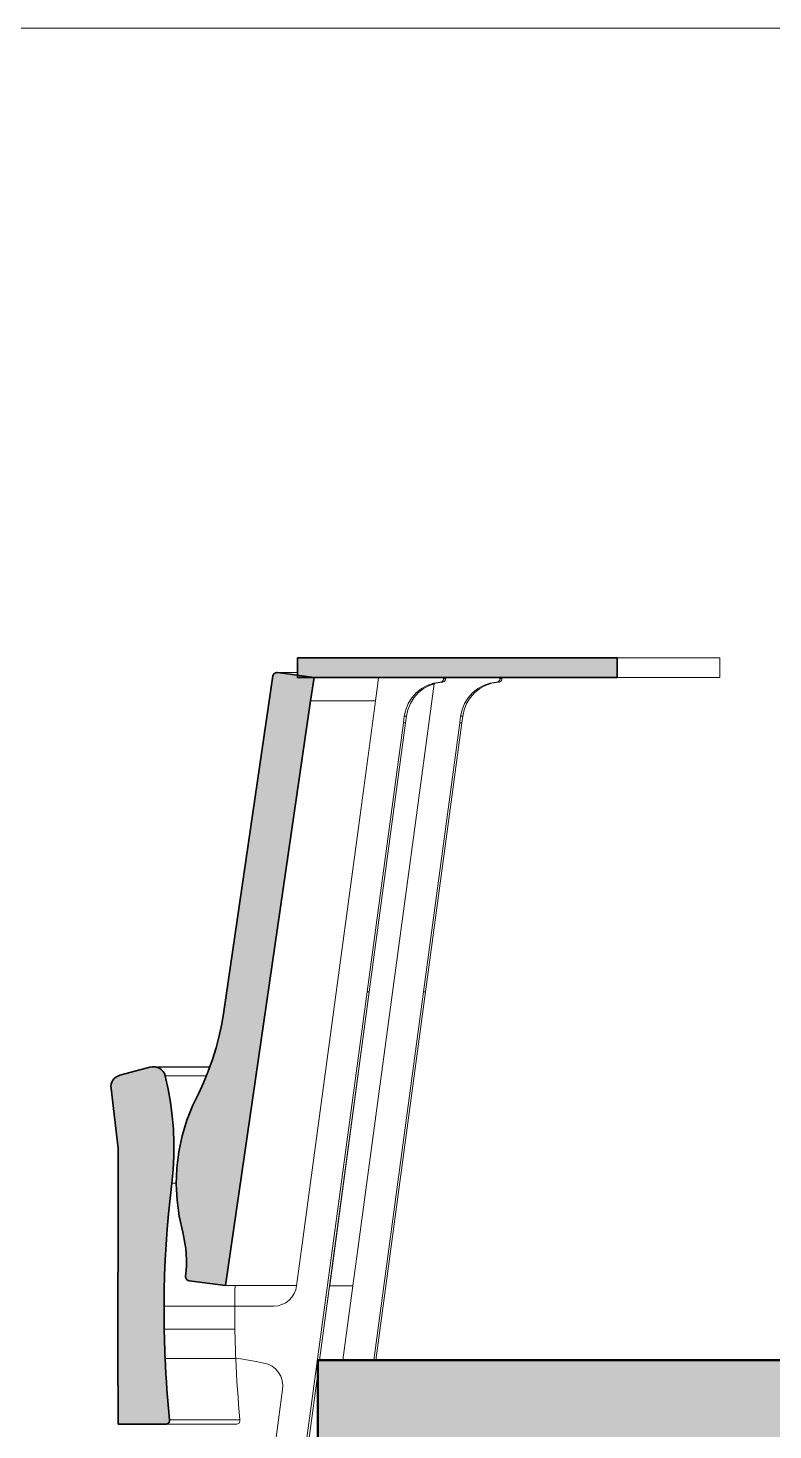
# Model space of a CAD drawing. Header units: millimetres. Extents: x -46169 to 247764, y -86316 to 18123.
# Drawn here: x 234752 to 235694, y -80750 to -78977 of the extents above; entities that cross this region are included whole.
import ezdxf

# ---------------------------------------------------------------- set-up
doc = ezdxf.new("R2010")
doc.units = ezdxf.units.MM
doc.header["$MEASUREMENT"] = 0
doc.linetypes.add('Wipeout_Contour', pattern=[1000, 0, -1000])
doc.layers.add('0_Pen_No__85', color=8, linetype='Continuous', lineweight=20)
doc.layers.add('New_A-35-M_FFE_Fixed_Pen_No__1', color=7, linetype='Continuous', lineweight=13)
for name, color, linetype in [('New_A-20-M_Floor_Slab', 7, 'Continuous'), ('New_A-20-M_Roof', 7, 'Continuous'), ('New_A-25-M_Wall_Int', 7, 'Continuous'), ('New_A-35-M_FFE_Fixed', 7, 'Continuous')]:
    doc.layers.add(name, color=color, linetype=linetype)
for name, color, linetype, lineweight, true_color in [('New_A-20-M_Floor_Slab_Pen_No__29', 7, 'Continuous', 50, 0x2a2a2a), ('New_A-20-M_Floor_Slab_Pen_No__81', 7, 'Continuous', 20, 0x6a6a6a), ('New_A-35-M_FFE_Fixed_Pen_No__104', 7, 'Continuous', 15, 0xa6a6a6), ('New_A-35-M_FFE_Fixed_Pen_No__44', 7, 'Continuous', 35, 0x444444)]:
    doc.layers.add(name, color=color, linetype=linetype, lineweight=lineweight, true_color=true_color)

# ---------------------------------------------------------------- blocks, each defined once
blk = doc.blocks.new('Section Elem_36_5', base_point=(221877.1, -83027.5))
at = {"color": 254, "linetype": 'Wipeout_Contour', "lineweight": 0, "ltscale": 3230418.550719373}
blk.add_wipeout([(235013.7, -80574.2), (235013.5, -80593.7), (235062.9, -80593.7), (235068.1, -80593.2), (235073.1, -80591.8), (235077.8, -80589.5), (235082, -80586.3), (235085.5, -80582.5), (235088.4, -80578), (235090.5, -80573.1), (235091.6, -80567.9), (235091.6, -80567.8), (235013.9, -80567.8)], dxfattribs=at).dxf.layer = 'New_A-25-M_Wall_Int'
at = {"color": 254, "linetype": 'Wipeout_Contour', "lineweight": 0, "ltscale": 994306.815682}
blk.add_wipeout([(235133.2, -80567.9), (235120.5, -80662), (235150.1, -80662), (235162.8, -80567.9)], dxfattribs=at).dxf.layer = 'New_A-25-M_Wall_Int'
at = {"color": 254, "linetype": 'Wipeout_Contour', "lineweight": 0, "ltscale": 745804.888722}
blk.add_wipeout([(235118.3, -80678.8), (235097.8, -80830.7), (235118.3, -80830.7)], dxfattribs=at).dxf.layer = 'New_A-25-M_Wall_Int'
blk = doc.blocks.new('Section Elem_81_5', base_point=(221877.1, -83027.5))
at = {"color": 254, "linetype": 'Wipeout_Contour', "lineweight": 0, "ltscale": 997328.976935}
blk.add_wipeout([(240784, -79427.5), (230618.3, -82957.6), (230624.5, -82975.3), (240841.3, -79427.5)], dxfattribs=at).dxf.layer = 'New_A-20-M_Roof'
blk = doc.blocks.new('Section Elem_86_5', base_point=(221877.1, -83027.5))
at = {"layer": 'New_A-35-M_FFE_Fixed_Pen_No__44', "linetype": 'Continuous'}
for p, q in [((234866.1, -80550.7), (234865.6, -80550.7)), ((234866.1, -80694.7), (234865.6, -80694.7)), ((234866.1, -80694.7), (234866.1, -80743.2))]:
    blk.add_line(p, q, dxfattribs=at)
at = {"layer": 'New_A-35-M_FFE_Fixed_Pen_No__44', "linetype": 'Continuous', "flags": 128}
blk.add_lwpolyline([(234865.6, -80550.7), (234865.6, -80682.7), (234865.6, -80694.7)], dxfattribs=at)
at = {"color": 254, "linetype": 'Wipeout_Contour', "lineweight": 0, "ltscale": 994827.464459}
blk.add_wipeout([(235496.6, -79773.8), (235496.6, -79798.8), (235626.5, -79798.8), (235626.5, -79773.8)], dxfattribs=at).dxf.layer = 'New_A-35-M_FFE_Fixed'
at = {"color": 254, "linetype": 'Wipeout_Contour', "lineweight": 0, "ltscale": 993774.448359}
blk.add_wipeout([(235277.1, -79801.7), (235279.7, -79801.7), (235279.9, -79800.8), (235277.4, -79800.8)], dxfattribs=at).dxf.layer = 'New_A-35-M_FFE_Fixed'
at = {"color": 254, "linetype": 'Wipeout_Contour', "lineweight": 0, "ltscale": 993944.437136}
blk.add_wipeout([(235316.6, -79818), (235323.2, -79812.8), (235320.6, -79812.8), (235314, -79818)], dxfattribs=at).dxf.layer = 'New_A-35-M_FFE_Fixed'
at = {"color": 254, "linetype": 'Wipeout_Contour', "lineweight": 0, "ltscale": 994017.436608}
blk.add_wipeout([(235338.4, -79806.1), (235346.6, -79804.9), (235344.1, -79804.9), (235335.8, -79806.1)], dxfattribs=at).dxf.layer = 'New_A-35-M_FFE_Fixed'
at = {"color": 254, "linetype": 'Wipeout_Contour', "lineweight": 0, "ltscale": 993648.876914}
blk.add_wipeout([(235237.3, -79824.4), (235232.8, -79831.6), (235235.4, -79831.6), (235239.8, -79824.4)], dxfattribs=at).dxf.layer = 'New_A-35-M_FFE_Fixed'
at = {"color": 254, "linetype": 'Wipeout_Contour', "lineweight": 0, "ltscale": 993650.134355}
blk.add_wipeout([(235230.3, -79847.9), (235227.7, -79847.9), (235226.6, -79856.3), (235229.2, -79856.3)], dxfattribs=at).dxf.layer = 'New_A-35-M_FFE_Fixed'
at = {"color": 254, "linetype": 'Wipeout_Contour', "lineweight": 0, "ltscale": 993919.729536}
blk.add_wipeout([(235300.4, -79856.3), (235301.5, -79847.9), (235298.9, -79847.9), (235297.8, -79856.3)], dxfattribs=at).dxf.layer = 'New_A-35-M_FFE_Fixed'
at = {"color": 254, "linetype": 'Wipeout_Contour', "lineweight": 0, "ltscale": 1241509.547576234}
blk.add_wipeout([(234925.4, -80302.5), (234929.2, -80319.2), (234970.5, -80319.2), (234974.1, -80311.3), (234977.7, -80302.5)], dxfattribs=at).dxf.layer = 'New_A-35-M_FFE_Fixed'
at = {"color": 254, "linetype": 'Wipeout_Contour', "lineweight": 0, "ltscale": 1241559.552909719}
blk.add_wipeout([(234935.8, -80370), (234936.4, -80387.1), (234945.1, -80387.1), (234947, -80378.4), (234949.5, -80370)], dxfattribs=at).dxf.layer = 'New_A-35-M_FFE_Fixed'
at = {"color": 254, "linetype": 'Wipeout_Contour', "lineweight": 0, "ltscale": 1241641.082341678}
blk.add_wipeout([(234933.8, -80438.3), (234931.6, -80457.7), (234940.4, -80457.7), (234939.5, -80439.4), (234939.5, -80438.3)], dxfattribs=at).dxf.layer = 'New_A-35-M_FFE_Fixed'
at = {"color": 254, "linetype": 'Wipeout_Contour', "lineweight": 0, "ltscale": 1738473.031115156}
blk.add_wipeout([(234928.1, -80496.4), (234926.7, -80515.9), (234950.8, -80515.9), (234950.5, -80514), (234949.2, -80507.1), (234947.6, -80500.3), (234946.8, -80496.4)], dxfattribs=at).dxf.layer = 'New_A-35-M_FFE_Fixed'
at = {"color": 254, "linetype": 'Wipeout_Contour', "lineweight": 0, "ltscale": 993651.196436}
blk.add_wipeout([(234924.1, -80611.8), (234924.2, -80615.5), (235013.6, -80615.5), (235013.5, -80611.8)], dxfattribs=at).dxf.layer = 'New_A-35-M_FFE_Fixed'
at = {"color": 254, "linetype": 'Wipeout_Contour', "lineweight": 0, "ltscale": 993723.321121}
blk.add_wipeout([(234925.4, -80660.1), (234925.9, -80669.8), (235015.2, -80669.8), (235014.7, -80660.1)], dxfattribs=at).dxf.layer = 'New_A-35-M_FFE_Fixed'
at = {"color": 254, "linetype": 'Wipeout_Contour', "lineweight": 0, "ltscale": 993829.723487}
blk.add_wipeout([(235019.1, -80728), (234930.1, -80728), (234931.1, -80737.7), (235020, -80737.7)], dxfattribs=at).dxf.layer = 'New_A-35-M_FFE_Fixed'
at = {"layer": 'New_A-35-M_FFE_Fixed_Pen_No__1', "linetype": 'Continuous'}
for p, q in [((235626.5, -79773.8), (235496.6, -79773.8)), ((235626.5, -79773.8), (235626.5, -79798.8)), ((235626.5, -79798.8), (235496.6, -79798.8))]:
    blk.add_line(p, q, dxfattribs=at)
at = {"layer": 'New_A-35-M_FFE_Fixed_Pen_No__44', "linetype": 'Continuous'}
for q in [(235092.9, -79773.8), (235496.6, -79798.8)]:
    blk.add_line((235496.6, -79773.8), q, dxfattribs=at)
at = {"color": 254, "linetype": 'Wipeout_Contour', "lineweight": 0, "ltscale": 993773.464269}
blk.add_wipeout([(235276.7, -79802.6), (235276.1, -79803.3), (235278.7, -79803.3), (235279.3, -79802.6)], dxfattribs=at).dxf.layer = 'New_A-35-M_FFE_Fixed'
at = {"color": 254, "linetype": 'Wipeout_Contour', "lineweight": 0, "ltscale": 994033.84028}
blk.add_wipeout([(235346.6, -79804.9), (235347.5, -79804.7), (235345, -79804.7), (235344.1, -79804.9)], dxfattribs=at).dxf.layer = 'New_A-35-M_FFE_Fixed'
at = {"color": 254, "linetype": 'Wipeout_Contour', "lineweight": 0, "ltscale": 993644.081253}
blk.add_wipeout([(235232.8, -79831.6), (235229.6, -79839.5), (235232.2, -79839.5), (235235.4, -79831.6)], dxfattribs=at).dxf.layer = 'New_A-35-M_FFE_Fixed'
at = {"color": 254, "linetype": 'Wipeout_Contour', "lineweight": 0, "ltscale": 993913.682686}
blk.add_wipeout([(235303.3, -79839.5), (235306.5, -79831.6), (235304, -79831.6), (235300.8, -79839.5)], dxfattribs=at).dxf.layer = 'New_A-35-M_FFE_Fixed'
at = {"color": 254, "linetype": 'Wipeout_Contour', "lineweight": 0, "ltscale": 993785.636898}
blk.add_wipeout([(235180.7, -80196.4), (235183.3, -80196.4), (235229.2, -79856.3), (235226.6, -79856.3)], dxfattribs=at).dxf.layer = 'New_A-35-M_FFE_Fixed'
at = {"color": 254, "linetype": 'Wipeout_Contour', "lineweight": 0, "ltscale": 993180.795359}
blk.add_wipeout([(234924.4, -80299.6), (234925.4, -80302.5), (234977.7, -80302.5), (234978.9, -80299.6)], dxfattribs=at).dxf.layer = 'New_A-35-M_FFE_Fixed'
at = {"color": 254, "linetype": 'Wipeout_Contour', "lineweight": 0, "ltscale": 1241543.95782013}
blk.add_wipeout([(234934.3, -80353), (234935.8, -80370), (234949.5, -80370), (234952.9, -80358.7), (234955.1, -80353)], dxfattribs=at).dxf.layer = 'New_A-35-M_FFE_Fixed'
at = {"color": 254, "linetype": 'Wipeout_Contour', "lineweight": 0, "ltscale": 1241577.899120485}
blk.add_wipeout([(234936.3, -80404.2), (234942, -80404.2), (234942.8, -80398.5), (234945.1, -80387.1), (234936.4, -80387.1)], dxfattribs=at).dxf.layer = 'New_A-35-M_FFE_Fixed'
at = {"color": 254, "linetype": 'Wipeout_Contour', "lineweight": 0, "ltscale": 1241710.307425426}
blk.add_wipeout([(234928.1, -80496.4), (234946.8, -80496.4), (234943.2, -80480.2), (234942.7, -80477), (234929.7, -80477)], dxfattribs=at).dxf.layer = 'New_A-35-M_FFE_Fixed'
at = {"color": 254, "linetype": 'Wipeout_Contour', "lineweight": 0, "ltscale": 1738529.67632633}
blk.add_wipeout([(234925.6, -80535.3), (234952.4, -80535.3), (234952.4, -80535), (234952.1, -80528), (234951.5, -80521), (234950.8, -80515.9), (234926.7, -80515.9)], dxfattribs=at).dxf.layer = 'New_A-35-M_FFE_Fixed'
at = {"color": 254, "linetype": 'Wipeout_Contour', "lineweight": 0, "ltscale": 993646.376328}
blk.add_wipeout([(235013.5, -80608.2), (234924.1, -80608.2), (234924.1, -80611.8), (235013.5, -80611.8)], dxfattribs=at).dxf.layer = 'New_A-35-M_FFE_Fixed'
at = {"color": 254, "linetype": 'Wipeout_Contour', "lineweight": 0, "ltscale": 993666.592421}
blk.add_wipeout([(235013.7, -80622.7), (234924.3, -80622.7), (234924.3, -80627.4), (235013.7, -80627.4)], dxfattribs=at).dxf.layer = 'New_A-35-M_FFE_Fixed'
at = {"color": 254, "linetype": 'Wipeout_Contour', "lineweight": 0, "ltscale": 993712.759748}
blk.add_wipeout([(235014.5, -80655.5), (234925.2, -80655.5), (234925.4, -80660.1), (235014.7, -80660.1)], dxfattribs=at).dxf.layer = 'New_A-35-M_FFE_Fixed'
at = {"color": 254, "linetype": 'Wipeout_Contour', "lineweight": 0, "ltscale": 993813.774615}
blk.add_wipeout([(235018.3, -80718.4), (234929.2, -80718.4), (234930.1, -80728), (235019.1, -80728)], dxfattribs=at).dxf.layer = 'New_A-35-M_FFE_Fixed'
at = {"color": 254, "linetype": 'Wipeout_Contour', "lineweight": 0, "ltscale": 993834.54812}
blk.add_wipeout([(234929, -80742.3), (234928, -80742.8), (235017.2, -80742.8), (235018.1, -80742.3)], dxfattribs=at).dxf.layer = 'New_A-35-M_FFE_Fixed'
at = {"color": 254, "linetype": 'Wipeout_Contour', "lineweight": 0, "ltscale": 993767.271326}
blk.add_wipeout([(235273.8, -79804.7), (235276.4, -79804.7), (235277.2, -79804.4), (235274.6, -79804.4)], dxfattribs=at).dxf.layer = 'New_A-35-M_FFE_Fixed'
at = {"color": 254, "linetype": 'Wipeout_Contour', "lineweight": 0, "ltscale": 994042.390428}
blk.add_wipeout([(235351.2, -79799.9), (235351.2, -79798.8), (235348.6, -79798.8), (235348.6, -79799.9)], dxfattribs=at).dxf.layer = 'New_A-35-M_FFE_Fixed'
at = {"color": 254, "linetype": 'Wipeout_Contour', "lineweight": 0, "ltscale": 993659.22742}
blk.add_wipeout([(235242.9, -79818), (235237.3, -79824.4), (235239.8, -79824.4), (235245.4, -79818)], dxfattribs=at).dxf.layer = 'New_A-35-M_FFE_Fixed'
at = {"color": 254, "linetype": 'Wipeout_Contour', "lineweight": 0, "ltscale": 993928.834914}
blk.add_wipeout([(235311, -79824.4), (235316.6, -79818), (235314, -79818), (235308.4, -79824.4)], dxfattribs=at).dxf.layer = 'New_A-35-M_FFE_Fixed'
at = {"color": 254, "linetype": 'Wipeout_Contour', "lineweight": 0, "ltscale": 993644.982165}
blk.add_wipeout([(235227.7, -79847.9), (235230.3, -79847.9), (235232.2, -79839.5), (235229.6, -79839.5)], dxfattribs=at).dxf.layer = 'New_A-35-M_FFE_Fixed'
at = {"color": 254, "linetype": 'Wipeout_Contour', "lineweight": 0, "ltscale": 993914.580456}
blk.add_wipeout([(235303.3, -79839.5), (235300.8, -79839.5), (235298.9, -79847.9), (235301.5, -79847.9)], dxfattribs=at).dxf.layer = 'New_A-35-M_FFE_Fixed'
at = {"color": 254, "linetype": 'Wipeout_Contour', "lineweight": 0, "ltscale": 993166.396812}
blk.add_wipeout([(234981.4, -80293), (234918.2, -80293), (234920.7, -80294.8), (234980.7, -80294.8)], dxfattribs=at).dxf.layer = 'New_A-35-M_FFE_Fixed'
at = {"color": 254, "linetype": 'Wipeout_Contour', "lineweight": 0, "ltscale": 1241531.388557039}
blk.add_wipeout([(234962.2, -80336), (234932.1, -80336), (234934.3, -80353), (234955.1, -80353), (234960.5, -80339.5)], dxfattribs=at).dxf.layer = 'New_A-35-M_FFE_Fixed'
at = {"color": 254, "linetype": 'Wipeout_Contour', "lineweight": 0, "ltscale": 1241598.488436884}
blk.add_wipeout([(234936.3, -80404.2), (234935.4, -80421.3), (234940.2, -80421.3), (234940.2, -80418.8), (234942, -80404.2)], dxfattribs=at).dxf.layer = 'New_A-35-M_FFE_Fixed'
at = {"color": 254, "linetype": 'Wipeout_Contour', "lineweight": 0, "ltscale": 1241673.190181114}
blk.add_wipeout([(234929.7, -80477), (234942.7, -80477), (234940.5, -80459.8), (234940.4, -80457.7), (234931.6, -80457.7)], dxfattribs=at).dxf.layer = 'New_A-35-M_FFE_Fixed'
at = {"color": 254, "linetype": 'Wipeout_Contour', "lineweight": 0, "ltscale": 1490196.648649917}
blk.add_wipeout([(234924.8, -80554.8), (234951.4, -80554.8), (234952, -80549), (234952.4, -80542), (234952.4, -80535.3), (234925.6, -80535.3)], dxfattribs=at).dxf.layer = 'New_A-35-M_FFE_Fixed'
at = {"color": 254, "linetype": 'Wipeout_Contour', "lineweight": 0, "ltscale": 993636.843057}
blk.add_wipeout([(235013.5, -80601), (234924.1, -80601), (234924.1, -80604.6), (235013.5, -80604.6)], dxfattribs=at).dxf.layer = 'New_A-35-M_FFE_Fixed'
at = {"color": 254, "linetype": 'Wipeout_Contour', "lineweight": 0, "ltscale": 993656.052149}
blk.add_wipeout([(234924.2, -80615.5), (234924.2, -80619.1), (235013.6, -80619.1), (235013.6, -80615.5)], dxfattribs=at).dxf.layer = 'New_A-35-M_FFE_Fixed'
at = {"color": 254, "linetype": 'Wipeout_Contour', "lineweight": 0, "ltscale": 993705.987942}
blk.add_wipeout([(235014.4, -80650.8), (234925, -80650.8), (234925.2, -80655.5), (235014.5, -80655.5)], dxfattribs=at).dxf.layer = 'New_A-35-M_FFE_Fixed'
at = {"color": 254, "linetype": 'Wipeout_Contour', "lineweight": 0, "ltscale": 993798.073991}
blk.add_wipeout([(235017.5, -80708.7), (234928.4, -80708.7), (234929.2, -80718.4), (235018.3, -80718.4)], dxfattribs=at).dxf.layer = 'New_A-35-M_FFE_Fixed'
at = {"color": 254, "linetype": 'Wipeout_Contour', "lineweight": 0, "ltscale": 993831.509801}
blk.add_wipeout([(234928, -80742.8), (234927, -80743.1), (235016.2, -80743.1), (235017.2, -80742.8)], dxfattribs=at).dxf.layer = 'New_A-35-M_FFE_Fixed'
at = {"color": 254, "linetype": 'Wipeout_Contour', "lineweight": 0, "ltscale": 993769.886796}
blk.add_wipeout([(235275.4, -79804), (235274.6, -79804.4), (235277.2, -79804.4), (235278, -79804)], dxfattribs=at).dxf.layer = 'New_A-35-M_FFE_Fixed'
at = {"color": 254, "linetype": 'Wipeout_Contour', "lineweight": 0, "ltscale": 993964.827074}
blk.add_wipeout([(235323.2, -79812.8), (235330.5, -79808.8), (235327.9, -79808.8), (235320.6, -79812.8)], dxfattribs=at).dxf.layer = 'New_A-35-M_FFE_Fixed'
at = {"color": 254, "linetype": 'Wipeout_Contour', "lineweight": 0, "ltscale": 994043.916805}
blk.add_wipeout([(235350.4, -79802.6), (235350.9, -79801.7), (235348.3, -79801.7), (235347.9, -79802.6)], dxfattribs=at).dxf.layer = 'New_A-35-M_FFE_Fixed'
at = {"color": 254, "linetype": 'Wipeout_Contour', "lineweight": 0, "ltscale": 993918.481445}
blk.add_wipeout([(235306.5, -79831.6), (235311, -79824.4), (235308.4, -79824.4), (235304, -79831.6)], dxfattribs=at).dxf.layer = 'New_A-35-M_FFE_Fixed'
at = {"color": 254, "linetype": 'Wipeout_Contour', "lineweight": 0, "ltscale": 993160.38097}
blk.add_wipeout([(234981.8, -80291.8), (234915.3, -80291.8), (234918.2, -80293), (234981.4, -80293)], dxfattribs=at).dxf.layer = 'New_A-35-M_FFE_Fixed'
at = {"color": 254, "linetype": 'Wipeout_Contour', "lineweight": 0, "ltscale": 1241521.424017501}
blk.add_wipeout([(234929.2, -80319.2), (234932.1, -80336), (234962.2, -80336), (234967.6, -80325.5), (234970.5, -80319.2)], dxfattribs=at).dxf.layer = 'New_A-35-M_FFE_Fixed'
at = {"color": 254, "linetype": 'Wipeout_Contour', "lineweight": 0, "ltscale": 993292.980233}
blk.add_wipeout([(234935.4, -80421.3), (234933.8, -80438.3), (234939.5, -80438.3), (234940.2, -80421.3)], dxfattribs=at).dxf.layer = 'New_A-35-M_FFE_Fixed'
at = {"color": 254, "linetype": 'Wipeout_Contour', "lineweight": 0, "ltscale": 3725820.003438065}
blk.add_wipeout([(234924.8, -80554.8), (234924.3, -80574.2), (235013.7, -80574.2), (235013.9, -80567.8), (235001.9, -80567.8), (234955.7, -80561.6), (234954.7, -80561.3), (234953.8, -80560.9), (234953, -80560.4), (234952.3, -80559.7), (234951.8, -80558.8), (234951.4, -80557.9), (234951.3, -80557), (234951.3, -80556), (234951.4, -80554.8)], dxfattribs=at).dxf.layer = 'New_A-35-M_FFE_Fixed'
at = {"color": 254, "linetype": 'Wipeout_Contour', "lineweight": 0, "ltscale": 993660.943436}
blk.add_wipeout([(234924.2, -80619.1), (234924.3, -80622.7), (235013.7, -80622.7), (235013.6, -80619.1)], dxfattribs=at).dxf.layer = 'New_A-35-M_FFE_Fixed'
at = {"color": 254, "linetype": 'Wipeout_Contour', "lineweight": 0, "ltscale": 993699.274835}
blk.add_wipeout([(234924.9, -80646.1), (234925, -80650.8), (235014.4, -80650.8), (235014.2, -80646.1)], dxfattribs=at).dxf.layer = 'New_A-35-M_FFE_Fixed'
at = {"color": 254, "linetype": 'Wipeout_Contour', "lineweight": 0, "ltscale": 993782.622387}
blk.add_wipeout([(235016.9, -80699), (234927.7, -80699), (234928.4, -80708.7), (235017.5, -80708.7)], dxfattribs=at).dxf.layer = 'New_A-35-M_FFE_Fixed'
at = {"color": 254, "linetype": 'Wipeout_Contour', "lineweight": 0, "ltscale": 993827.953331}
blk.add_wipeout([(234927, -80743.1), (234925.9, -80743.2), (235015.2, -80743.2), (235016.2, -80743.1)], dxfattribs=at).dxf.layer = 'New_A-35-M_FFE_Fixed'
at = {"layer": 'New_A-35-M_FFE_Fixed_Pen_No__1', "linetype": 'Continuous'}
blk.add_line((234933.8, -80438.3), (234939.5, -80438.3), dxfattribs=at)
at = {"color": 254, "linetype": 'Wipeout_Contour', "lineweight": 0, "ltscale": 993764.223147}
blk.add_wipeout([(235273.8, -79804.7), (235272.9, -79804.9), (235275.5, -79804.9), (235276.4, -79804.7)], dxfattribs=at).dxf.layer = 'New_A-35-M_FFE_Fixed'
at = {"color": 254, "linetype": 'Wipeout_Contour', "lineweight": 0, "ltscale": 993989.402257}
blk.add_wipeout([(235330.5, -79808.8), (235338.4, -79806.1), (235335.8, -79806.1), (235327.9, -79808.8)], dxfattribs=at).dxf.layer = 'New_A-35-M_FFE_Fixed'
at = {"color": 254, "linetype": 'Wipeout_Contour', "lineweight": 0, "ltscale": 994043.082413}
blk.add_wipeout([(235349.9, -79803.3), (235350.4, -79802.6), (235347.9, -79802.6), (235347.3, -79803.3)], dxfattribs=at).dxf.layer = 'New_A-35-M_FFE_Fixed'
at = {"color": 254, "linetype": 'Wipeout_Contour', "lineweight": 0, "ltscale": 993148.145489}
blk.add_wipeout([(234909.2, -80291), (234912.3, -80291.1), (234982, -80291.1), (234982.1, -80291)], dxfattribs=at).dxf.layer = 'New_A-35-M_FFE_Fixed'
at = {"color": 254, "linetype": 'Wipeout_Contour', "lineweight": 0, "ltscale": 993612.914916}
blk.add_wipeout([(234924.1, -80593.7), (235013.5, -80593.7), (235013.7, -80574.2), (234924.3, -80574.2)], dxfattribs=at).dxf.layer = 'New_A-35-M_FFE_Fixed'
at = {"color": 254, "linetype": 'Wipeout_Contour', "lineweight": 0, "ltscale": 993692.620504}
blk.add_wipeout([(234924.7, -80641.4), (234924.9, -80646.1), (235014.2, -80646.1), (235014.1, -80641.4)], dxfattribs=at).dxf.layer = 'New_A-35-M_FFE_Fixed'
at = {"color": 254, "linetype": 'Wipeout_Contour', "lineweight": 0, "ltscale": 993767.420559}
blk.add_wipeout([(234927, -80689.3), (234927.7, -80699), (235016.9, -80699), (235016.2, -80689.3)], dxfattribs=at).dxf.layer = 'New_A-35-M_FFE_Fixed'
at = {"color": 254, "linetype": 'Wipeout_Contour', "lineweight": 0, "ltscale": 993839.332461}
blk.add_wipeout([(234931.1, -80738.8), (234930.9, -80739.8), (235019.8, -80739.8), (235020, -80738.8)], dxfattribs=at).dxf.layer = 'New_A-35-M_FFE_Fixed'
at = {"color": 254, "linetype": 'Wipeout_Contour', "lineweight": 0, "ltscale": 993747.82025}
blk.add_wipeout([(235272.9, -79804.9), (235264.7, -79806.1), (235267.3, -79806.1), (235275.5, -79804.9)], dxfattribs=at).dxf.layer = 'New_A-35-M_FFE_Fixed'
at = {"color": 254, "linetype": 'Wipeout_Contour', "lineweight": 0, "ltscale": 994039.504349}
blk.add_wipeout([(235348.4, -79804.4), (235349.2, -79804), (235346.6, -79804), (235345.8, -79804.4)], dxfattribs=at).dxf.layer = 'New_A-35-M_FFE_Fixed'
at = {"color": 254, "linetype": 'Wipeout_Contour', "lineweight": 0, "ltscale": 993176.873225}
blk.add_wipeout([(234922.8, -80297), (234924.4, -80299.6), (234978.9, -80299.6), (234979.9, -80297)], dxfattribs=at).dxf.layer = 'New_A-35-M_FFE_Fixed'
at = {"color": 254, "linetype": 'Wipeout_Contour', "lineweight": 0, "ltscale": 993627.452581}
blk.add_wipeout([(234924.1, -80597.3), (235013.5, -80597.3), (235013.5, -80593.7), (234924.1, -80593.7)], dxfattribs=at).dxf.layer = 'New_A-35-M_FFE_Fixed'
at = {"color": 254, "linetype": 'Wipeout_Contour', "lineweight": 0, "ltscale": 993686.025021}
blk.add_wipeout([(234924.6, -80636.8), (234924.7, -80641.4), (235014.1, -80641.4), (235013.9, -80636.8)], dxfattribs=at).dxf.layer = 'New_A-35-M_FFE_Fixed'
at = {"color": 254, "linetype": 'Wipeout_Contour', "lineweight": 0, "ltscale": 993752.469253}
blk.add_wipeout([(234926.4, -80679.6), (234927, -80689.3), (235016.2, -80689.3), (235015.7, -80679.6)], dxfattribs=at).dxf.layer = 'New_A-35-M_FFE_Fixed'
at = {"color": 254, "linetype": 'Wipeout_Contour', "lineweight": 0, "ltscale": 993839.381697}
blk.add_wipeout([(234930.9, -80739.8), (234930.4, -80740.7), (235019.4, -80740.7), (235019.8, -80739.8)], dxfattribs=at).dxf.layer = 'New_A-35-M_FFE_Fixed'
at = {"color": 254, "linetype": 'Wipeout_Contour', "lineweight": 0, "ltscale": 993774.298326}
blk.add_wipeout([(235276.7, -79802.6), (235279.3, -79802.6), (235279.7, -79801.7), (235277.1, -79801.7)], dxfattribs=at).dxf.layer = 'New_A-35-M_FFE_Fixed'
at = {"color": 254, "linetype": 'Wipeout_Contour', "lineweight": 0, "ltscale": 994036.888643}
blk.add_wipeout([(235347.5, -79804.7), (235348.4, -79804.4), (235345.8, -79804.4), (235345, -79804.7)], dxfattribs=at).dxf.layer = 'New_A-35-M_FFE_Fixed'
at = {"color": 254, "linetype": 'Wipeout_Contour', "lineweight": 0, "ltscale": 1241492.379510611}
blk.add_wipeout([(234980.7, -80294.8), (234920.7, -80294.8), (234922.8, -80297), (234979.9, -80297), (234980, -80296.7)], dxfattribs=at).dxf.layer = 'New_A-35-M_FFE_Fixed'
at = {"color": 254, "linetype": 'Wipeout_Contour', "lineweight": 0, "ltscale": 993632.129957}
blk.add_wipeout([(234924.1, -80597.3), (234924.1, -80601), (235013.5, -80601), (235013.5, -80597.3)], dxfattribs=at).dxf.layer = 'New_A-35-M_FFE_Fixed'
at = {"color": 254, "linetype": 'Wipeout_Contour', "lineweight": 0, "ltscale": 993679.488464}
blk.add_wipeout([(234924.5, -80632.1), (234924.6, -80636.8), (235013.9, -80636.8), (235013.8, -80632.1)], dxfattribs=at).dxf.layer = 'New_A-35-M_FFE_Fixed'
at = {"color": 254, "linetype": 'Wipeout_Contour', "lineweight": 0, "ltscale": 993737.7692}
blk.add_wipeout([(234925.9, -80669.8), (234926.4, -80679.6), (235015.7, -80679.6), (235015.2, -80669.8)], dxfattribs=at).dxf.layer = 'New_A-35-M_FFE_Fixed'
at = {"color": 254, "linetype": 'Wipeout_Contour', "lineweight": 0, "ltscale": 993836.936494}
blk.add_wipeout([(234929, -80742.3), (235018.1, -80742.3), (235018.8, -80741.6), (234929.8, -80741.6)], dxfattribs=at).dxf.layer = 'New_A-35-M_FFE_Fixed'
at = {"color": 254, "linetype": 'Wipeout_Contour', "lineweight": 0, "ltscale": 993771.976017}
blk.add_wipeout([(235275.4, -79804), (235278, -79804), (235278.7, -79803.3), (235276.1, -79803.3)], dxfattribs=at).dxf.layer = 'New_A-35-M_FFE_Fixed'
at = {"color": 254, "linetype": 'Wipeout_Contour', "lineweight": 0, "ltscale": 994041.593849}
blk.add_wipeout([(235349.2, -79804), (235349.9, -79803.3), (235347.3, -79803.3), (235346.6, -79804)], dxfattribs=at).dxf.layer = 'New_A-35-M_FFE_Fixed'
at = {"color": 254, "linetype": 'Wipeout_Contour', "lineweight": 0, "ltscale": 993154.214233}
blk.add_wipeout([(234982, -80291.1), (234912.3, -80291.1), (234915.3, -80291.8), (234981.8, -80291.8)], dxfattribs=at).dxf.layer = 'New_A-35-M_FFE_Fixed'
at = {"color": 254, "linetype": 'Wipeout_Contour', "lineweight": 0, "ltscale": 993641.591857}
blk.add_wipeout([(234924.1, -80604.6), (234924.1, -80608.2), (235013.5, -80608.2), (235013.5, -80604.6)], dxfattribs=at).dxf.layer = 'New_A-35-M_FFE_Fixed'
at = {"color": 254, "linetype": 'Wipeout_Contour', "lineweight": 0, "ltscale": 993673.010906}
blk.add_wipeout([(234924.3, -80627.4), (234924.5, -80632.1), (235013.8, -80632.1), (235013.7, -80627.4)], dxfattribs=at).dxf.layer = 'New_A-35-M_FFE_Fixed'
at = {"color": 254, "linetype": 'Wipeout_Contour', "lineweight": 0, "ltscale": 993838.571325}
blk.add_wipeout([(234929.8, -80741.6), (235018.8, -80741.6), (235019.4, -80740.7), (234930.4, -80740.7)], dxfattribs=at).dxf.layer = 'New_A-35-M_FFE_Fixed'
at = {"color": 254, "linetype": 'Wipeout_Contour', "lineweight": 0, "ltscale": 993719.787524}
blk.add_wipeout([(235256.8, -79808.8), (235259.4, -79808.8), (235267.3, -79806.1), (235264.7, -79806.1)], dxfattribs=at).dxf.layer = 'New_A-35-M_FFE_Fixed'
at = {"color": 254, "linetype": 'Wipeout_Contour', "lineweight": 0, "ltscale": 993773.909002}
blk.add_wipeout([(235277.4, -79800.8), (235279.9, -79800.8), (235280, -79799.9), (235277.4, -79799.9)], dxfattribs=at).dxf.layer = 'New_A-35-M_FFE_Fixed'
at = {"color": 254, "linetype": 'Wipeout_Contour', "lineweight": 0, "ltscale": 994043.528168}
blk.add_wipeout([(235351.1, -79800.8), (235351.2, -79799.9), (235348.6, -79799.9), (235348.5, -79800.8)], dxfattribs=at).dxf.layer = 'New_A-35-M_FFE_Fixed'
at = {"color": 254, "linetype": 'Wipeout_Contour', "lineweight": 0, "ltscale": 993838.425753}
blk.add_wipeout([(234931.1, -80738.8), (235020, -80738.8), (235020, -80737.7), (234931.1, -80737.7)], dxfattribs=at).dxf.layer = 'New_A-35-M_FFE_Fixed'
at = {"layer": 'New_A-35-M_FFE_Fixed_Pen_No__104', "linetype": 'Continuous'}
blk.add_hatch(color=256, dxfattribs=at).paths.add_polyline_path([(234930.4, -80740.7), (234930.9, -80739.8), (234931.1, -80738.8), (234931.1, -80737.7), (234930.1, -80728), (234929.2, -80718.4), (234928.4, -80708.7), (234927.7, -80699), (234927, -80689.3), (234926.4, -80679.6), (234925.9, -80669.8), (234925.4, -80660.1), (234925.2, -80655.5), (234925, -80650.8), (234924.9, -80646.1), (234924.7, -80641.4), (234924.6, -80636.8), (234924.5, -80632.1), (234924.3, -80627.4), (234924.3, -80622.7), (234924.2, -80619.1), (234924.2, -80615.5), (234924.1, -80611.8), (234924.1, -80608.2), (234924.1, -80604.6), (234924.1, -80601), (234924.1, -80597.3), (234924.1, -80593.7), (234924.3, -80574.2), (234924.8, -80554.8), (234925.6, -80535.3), (234926.7, -80515.9), (234928.1, -80496.4), (234929.7, -80477), (234931.6, -80457.7), (234933.8, -80438.3), (234935.4, -80421.3), (234936.3, -80404.2), (234936.4, -80387.1), (234935.8, -80370), (234934.3, -80353), (234932.1, -80336), (234929.2, -80319.2), (234925.4, -80302.5), (234924.4, -80299.6), (234922.8, -80297), (234920.7, -80294.8), (234918.2, -80293), (234915.3, -80291.8), (234912.3, -80291.1), (234909.2, -80291), (234906.1, -80291.5), (234868.2, -80301.8), (234865.6, -80302.8), (234863.2, -80304.2), (234861.1, -80306), (234859.4, -80308.1), (234858.1, -80310.5), (234857.2, -80313.1), (234856.9, -80315.8), (234857, -80318.5), (234866.1, -80394.3), (234866.1, -80550.7), (234865.6, -80550.7), (234865.6, -80682.7), (234865.6, -80694.7), (234866.1, -80694.7), (234866.1, -80743.2), (234872.3, -80743.2), (234884.7, -80743.2), (234925.9, -80743.2), (234927, -80743.1), (234928, -80742.8), (234929, -80742.3), (234929.8, -80741.6)])
at = {"layer": 'New_A-35-M_FFE_Fixed_Pen_No__44', "linetype": 'Continuous', "flags": 128}
blk.add_lwpolyline([(234866.1, -80743.2), (234872.3, -80743.2), (234884.7, -80743.2), (234925.9, -80743.2), (234927, -80743.1), (234928, -80742.8), (234929, -80742.3), (234929.8, -80741.6), (234930.4, -80740.7), (234930.9, -80739.8), (234931.1, -80738.8), (234931.1, -80737.7), (234930.1, -80728), (234929.2, -80718.4), (234928.4, -80708.7), (234927.7, -80699), (234927, -80689.3), (234926.4, -80679.6), (234925.9, -80669.8), (234925.4, -80660.1), (234925.2, -80655.5), (234925, -80650.8), (234924.9, -80646.1), (234924.7, -80641.4), (234924.6, -80636.8), (234924.5, -80632.1), (234924.3, -80627.4), (234924.3, -80622.7), (234924.2, -80619.1), (234924.2, -80615.5), (234924.1, -80611.8), (234924.1, -80608.2), (234924.1, -80604.6), (234924.1, -80601), (234924.1, -80597.3), (234924.1, -80593.7), (234924.3, -80574.2), (234924.8, -80554.8), (234925.6, -80535.3), (234926.7, -80515.9), (234928.1, -80496.4), (234929.7, -80477), (234931.6, -80457.7), (234933.8, -80438.3), (234935.4, -80421.3), (234936.3, -80404.2), (234936.4, -80387.1), (234935.8, -80370), (234934.3, -80353), (234932.1, -80336), (234929.2, -80319.2), (234925.4, -80302.5), (234924.4, -80299.6), (234922.8, -80297), (234920.7, -80294.8), (234918.2, -80293), (234915.3, -80291.8), (234912.3, -80291.1), (234909.2, -80291), (234906.1, -80291.5), (234868.2, -80301.8), (234865.6, -80302.8), (234863.2, -80304.2), (234861.1, -80306), (234859.4, -80308.1), (234858.1, -80310.5), (234857.2, -80313.1), (234856.9, -80315.8), (234857, -80318.5), (234866.1, -80394.3), (234866.1, -80550.7)], dxfattribs=at)
at = {"color": 254, "linetype": 'Wipeout_Contour', "lineweight": 0, "ltscale": 993674.826902}
blk.add_wipeout([(235242.9, -79818), (235245.4, -79818), (235252, -79812.8), (235249.4, -79812.8)], dxfattribs=at).dxf.layer = 'New_A-35-M_FFE_Fixed'
at = {"color": 254, "linetype": 'Wipeout_Contour', "lineweight": 0, "ltscale": 993772.770904}
blk.add_wipeout([(235280, -79798.8), (235277.4, -79798.8), (235277.4, -79799.9), (235280, -79799.9)], dxfattribs=at).dxf.layer = 'New_A-35-M_FFE_Fixed'
at = {"color": 254, "linetype": 'Wipeout_Contour', "lineweight": 0, "ltscale": 994044.067182}
blk.add_wipeout([(235350.9, -79801.7), (235351.1, -79800.8), (235348.5, -79800.8), (235348.3, -79801.7)], dxfattribs=at).dxf.layer = 'New_A-35-M_FFE_Fixed'
at = {"color": 254, "linetype": 'Wipeout_Contour', "lineweight": 0, "ltscale": 993695.214402}
blk.add_wipeout([(235256.8, -79808.8), (235249.4, -79812.8), (235252, -79812.8), (235259.4, -79808.8)], dxfattribs=at).dxf.layer = 'New_A-35-M_FFE_Fixed'
at = {"color": 254, "linetype": 'Wipeout_Contour', "lineweight": 0, "ltscale": 21620084.27140467}
blk.add_wipeout([(234977, -80989.7), (235118.3, -80989.7), (235118.3, -80982.1), (235110.1, -80979.2), (235101.2, -80973.8), (235093.6, -80966.6), (235087.7, -80957.8), (235083.8, -80948), (235081.9, -80937.5), (235082.2, -80926.8), (235227.7, -79847.9), (235229.6, -79839.5), (235232.8, -79831.6), (235237.3, -79824.4), (235242.9, -79818), (235249.4, -79812.8), (235256.8, -79808.8), (235264.7, -79806.1), (235272.9, -79804.9), (235273.8, -79804.7), (235274.6, -79804.4), (235275.4, -79804), (235276.1, -79803.3), (235276.7, -79802.6), (235277.1, -79801.7), (235277.4, -79800.8), (235277.4, -79799.9), (235277.4, -79798.8), (235195.4, -79798.8), (235191.3, -79828.5), (235091.6, -80567.9), (235090.5, -80573.1), (235088.4, -80578), (235085.5, -80582.5), (235082, -80586.3), (235077.8, -80589.5), (235073.1, -80591.8), (235068.1, -80593.2), (235062.9, -80593.7), (235013.5, -80593.7), (235013.5, -80597.3), (235013.5, -80601), (235013.5, -80604.6), (235013.5, -80608.2), (235013.5, -80611.8), (235013.6, -80615.5), (235013.6, -80619.1), (235013.7, -80622.7), (235013.7, -80627.4), (235013.8, -80632.1), (235013.9, -80636.8), (235014.1, -80641.4), (235014.2, -80646.1), (235014.4, -80650.8), (235014.5, -80655.5), (235014.7, -80659.5), (235021.2, -80660.6), (235030.8, -80662.3), (235040.5, -80664), (235050.2, -80665.7), (235055.6, -80667.2), (235060.5, -80669.8), (235065, -80673.2), (235068.6, -80677.6), (235071.5, -80682.5), (235073.3, -80687.9), (235074.1, -80693.6), (235073.9, -80699.4), (235046.3, -80903.8), (235042.5, -80932), (235040.2, -80942.5), (235036.1, -80952.3), (235030.4, -80961.3), (235023.2, -80969), (235014.8, -80975.3), (235005.4, -80979.9), (234995.5, -80982.8), (234985.1, -80983.7), (234981.8, -80983.7), (234980.9, -80983.8), (234980, -80984.1), (234979.2, -80984.6), (234978.4, -80985.2), (234977.8, -80986), (234977.4, -80986.8), (234977.1, -80987.8), (234977, -80988.7)], dxfattribs=at).dxf.layer = 'New_A-35-M_FFE_Fixed'
at = {"layer": 'New_A-35-M_FFE_Fixed_Pen_No__1', "linetype": 'Continuous'}
for p, q in [((234909.2, -80291), (234982.1, -80291)), ((234925.4, -80302.5), (234977.7, -80302.5)), ((234924.1, -80593.7), (235013.5, -80593.7)), ((235013.5, -80593.7), (235013.5, -80597.3)), ((235013.5, -80593.7), (235062.9, -80593.7)), ((235062.9, -80593.7), (235068.1, -80593.2)), ((235068.1, -80593.2), (235073.1, -80591.8)), ((235013.5, -80597.3), (235013.5, -80601)), ((235013.5, -80601), (235013.5, -80604.6)), ((235013.5, -80604.6), (235013.5, -80608.2)), ((235013.5, -80608.2), (235013.5, -80611.8)), ((235013.5, -80611.8), (235013.6, -80615.5)), ((234924.3, -80622.7), (235013.7, -80622.7)), ((235013.6, -80615.5), (235013.6, -80619.1)), ((235013.6, -80619.1), (235013.7, -80622.7)), ((235013.7, -80622.7), (235013.7, -80627.4)), ((235013.7, -80627.4), (235013.8, -80632.1)), ((235013.8, -80632.1), (235013.9, -80636.8)), ((235013.9, -80636.8), (235014.1, -80641.4)), ((235014.1, -80641.4), (235014.2, -80646.1)), ((235014.2, -80646.1), (235014.4, -80650.8)), ((234925.4, -80660.1), (235014.7, -80660.1)), ((235014.4, -80650.8), (235014.5, -80655.5)), ((235014.5, -80655.5), (235014.7, -80660.1)), ((235021.2, -80660.6), (235014.7, -80659.5)), ((235014.7, -80660.1), (235015.2, -80669.8)), ((235030.8, -80662.3), (235021.2, -80660.6)), ((235040.5, -80664), (235030.8, -80662.3)), ((235050.2, -80665.7), (235040.5, -80664)), ((235055.6, -80667.2), (235050.2, -80665.7)), ((235015.2, -80669.8), (235015.7, -80679.6)), ((235015.7, -80679.6), (235016.2, -80689.3)), ((235060.5, -80669.8), (235055.6, -80667.2)), ((235065, -80673.2), (235060.5, -80669.8)), ((235068.6, -80677.6), (235065, -80673.2)), ((235071.5, -80682.5), (235068.6, -80677.6)), ((235073.3, -80687.9), (235071.5, -80682.5)), ((235016.2, -80689.3), (235016.9, -80699)), ((235016.9, -80699), (235017.5, -80708.7)), ((235017.5, -80708.7), (235018.3, -80718.4)), ((235018.3, -80718.4), (235019.1, -80728)), ((235019.1, -80728), (235020, -80737.7)), ((234925.9, -80743.2), (235015.2, -80743.2)), ((234931.1, -80737.7), (235020, -80737.7)), ((235016.2, -80743.1), (235015.2, -80743.2)), ((235017.2, -80742.8), (235016.2, -80743.1)), ((235018.1, -80742.3), (235017.2, -80742.8)), ((235018.8, -80741.6), (235018.1, -80742.3)), ((235019.4, -80740.7), (235018.8, -80741.6)), ((235019.8, -80739.8), (235019.4, -80740.7)), ((235020, -80738.8), (235019.8, -80739.8)), ((235020, -80737.7), (235020, -80738.8))]:
    blk.add_line(p, q, dxfattribs=at)
at = {"color": 254, "linetype": 'Wipeout_Contour', "lineweight": 0, "ltscale": 744771.416544}
blk.add_wipeout([(235067.4, -79792.6), (235092.9, -79796), (235092.9, -79792.6)], dxfattribs=at).dxf.layer = 'New_A-35-M_FFE_Fixed'
at = {"color": 254, "linetype": 'Wipeout_Contour', "lineweight": 0, "ltscale": 993312.574853}
blk.add_wipeout([(235113.6, -79798.8), (235109.3, -79828.5), (235191.3, -79828.5), (235195.4, -79798.8)], dxfattribs=at).dxf.layer = 'New_A-35-M_FFE_Fixed'
at = {"color": 254, "linetype": 'Wipeout_Contour', "lineweight": 0, "ltscale": 994055.168425}
blk.add_wipeout([(235300.4, -79856.3), (235297.8, -79856.3), (235251.9, -80196.4), (235254.5, -80196.4)], dxfattribs=at).dxf.layer = 'New_A-35-M_FFE_Fixed'
at = {"color": 254, "linetype": 'Wipeout_Contour', "lineweight": 0, "ltscale": 1739922.662154669}
blk.add_wipeout([(235180.7, -80196.4), (235082.2, -80926.8), (235084.8, -80926.8), (235118.3, -80678.8), (235118.3, -80662), (235120.5, -80662), (235183.3, -80196.4)], dxfattribs=at).dxf.layer = 'New_A-35-M_FFE_Fixed'
at = {"layer": 'New_A-35-M_FFE_Fixed_Pen_No__1', "linetype": 'Continuous'}
for p, q in [((235066.4, -79792.6), (235092.9, -79792.6)), ((235067.4, -79792.6), (235092.9, -79792.6)), ((235073.1, -80591.8), (235077.8, -80589.5)), ((235077.8, -80589.5), (235082, -80586.3)), ((235082, -80586.3), (235085.5, -80582.5)), ((235085.5, -80582.5), (235088.4, -80578)), ((235118.3, -80678.8), (235084.8, -80926.8)), ((235042.5, -80932), (235073.9, -80699.4)), ((235074.1, -80693.6), (235073.3, -80687.9)), ((235073.9, -80699.4), (235074.1, -80693.6))]:
    blk.add_line(p, q, dxfattribs=at)
at = {"layer": 'New_A-35-M_FFE_Fixed_Pen_No__44', "linetype": 'Continuous'}
blk.add_line((235092.9, -79773.8), (235092.9, -79798.8), dxfattribs=at)
at = {"color": 254, "linetype": 'Wipeout_Contour', "lineweight": 0, "ltscale": 993605.088808}
blk.add_wipeout([(235001.9, -80567.8), (235091.6, -80567.8), (235191.3, -79828.5), (235109.3, -79828.5)], dxfattribs=at).dxf.layer = 'New_A-35-M_FFE_Fixed'
at = {"layer": 'New_A-35-M_FFE_Fixed_Pen_No__104', "linetype": 'Continuous'}
blk.add_hatch(color=256, dxfattribs=at).paths.add_polyline_path([(235061.8, -79795.9), (235061.6, -79796.9), (234999.7, -80221.3), (234997.1, -80236.7), (234993.8, -80251.9), (234989.9, -80267), (234985.3, -80282), (234980, -80296.7), (234974.1, -80311.3), (234967.6, -80325.5), (234960.5, -80339.5), (234952.9, -80358.7), (234947, -80378.4), (234942.8, -80398.5), (234940.2, -80418.8), (234939.5, -80439.4), (234940.5, -80459.8), (234943.2, -80480.2), (234947.6, -80500.3), (234949.2, -80507.1), (234950.5, -80514), (234951.5, -80521), (234952.1, -80528), (234952.4, -80535), (234952.4, -80542), (234952, -80549), (234951.3, -80556), (234951.3, -80557), (234951.4, -80557.9), (234951.8, -80558.8), (234952.3, -80559.7), (234953, -80560.4), (234953.8, -80560.9), (234954.7, -80561.3), (234955.7, -80561.6), (235001.9, -80567.8), (235109.3, -79828.5), (235113.6, -79798.8), (235067.4, -79792.6), (235066.4, -79792.6), (235065.4, -79792.7), (235064.5, -79793), (235063.6, -79793.6), (235062.9, -79794.2), (235062.3, -79795)])
at = {"layer": 'New_A-35-M_FFE_Fixed_Pen_No__1', "linetype": 'Continuous'}
for p, q in [((235091.6, -80567.9), (235097.9, -80521.8)), ((235001.9, -80567.8), (235091.6, -80567.8)), ((235013.7, -80574.2), (235013.5, -80593.7)), ((235013.9, -80567.8), (235013.7, -80574.2)), ((235088.4, -80578), (235090.5, -80573.1)), ((235090.5, -80573.1), (235091.6, -80567.9))]:
    blk.add_line(p, q, dxfattribs=at)
at = {"layer": 'New_A-35-M_FFE_Fixed_Pen_No__44', "linetype": 'Continuous', "flags": 128}
for points in [[(235113.6, -79798.8), (235067.4, -79792.6), (235066.4, -79792.6), (235065.4, -79792.7), (235064.5, -79793), (235063.6, -79793.6), (235062.9, -79794.2), (235062.3, -79795), (235061.8, -79795.9), (235061.6, -79796.9), (234999.7, -80221.3), (234997.1, -80236.7), (234993.8, -80251.9), (234989.9, -80267), (234985.3, -80282), (234980, -80296.7), (234974.1, -80311.3), (234967.6, -80325.5), (234960.5, -80339.5), (234952.9, -80358.7), (234947, -80378.4), (234942.8, -80398.5), (234940.2, -80418.8), (234939.5, -80439.4), (234940.5, -80459.8), (234943.2, -80480.2), (234947.6, -80500.3), (234949.2, -80507.1), (234950.5, -80514), (234951.5, -80521), (234952.1, -80528), (234952.4, -80535), (234952.4, -80542), (234952, -80549), (234951.3, -80556), (234951.3, -80557), (234951.4, -80557.9), (234951.8, -80558.8), (234952.3, -80559.7), (234953, -80560.4), (234953.8, -80560.9), (234954.7, -80561.3), (234955.7, -80561.6), (235001.9, -80567.8)], [(235113.6, -79798.8), (235109.3, -79828.5), (235001.9, -80567.8)]]:
    blk.add_lwpolyline(points, dxfattribs=at)
at = {"color": 254, "linetype": 'Wipeout_Contour', "lineweight": 0, "ltscale": 994369.822752}
blk.add_wipeout([(235251.9, -80196.4), (235189.1, -80662), (235191.7, -80662), (235254.5, -80196.4)], dxfattribs=at).dxf.layer = 'New_A-35-M_FFE_Fixed'
at = {"color": 254, "linetype": 'Wipeout_Contour', "lineweight": 0, "ltscale": 8199928.975650875}
blk.add_wipeout([(235264.2, -79815.9), (235150.1, -80662), (235189.1, -80662), (235298.9, -79847.9), (235300.8, -79839.5), (235304, -79831.6), (235308.4, -79824.4), (235314, -79818), (235320.6, -79812.8), (235327.9, -79808.8), (235335.8, -79806.1), (235344.1, -79804.9), (235345, -79804.7), (235345.8, -79804.4), (235346.6, -79804), (235347.3, -79803.3), (235347.9, -79802.6), (235348.3, -79801.7), (235348.5, -79800.8), (235348.6, -79799.9), (235348.6, -79798.8), (235280, -79798.8), (235280, -79799.9), (235279.9, -79800.8), (235279.7, -79801.7), (235279.3, -79802.6), (235278.7, -79803.3), (235278, -79804), (235277.2, -79804.4), (235276.4, -79804.7), (235275.5, -79804.9), (235267.3, -79806.1), (235265.4, -79806.7)], dxfattribs=at).dxf.layer = 'New_A-35-M_FFE_Fixed'
at = {"layer": 'New_A-35-M_FFE_Fixed_Pen_No__1', "linetype": 'Continuous'}
for p, q in [((235275.4, -79804), (235274.6, -79804.4)), ((235276.1, -79803.3), (235275.4, -79804)), ((235276.4, -79804.7), (235275.5, -79804.9)), ((235276.7, -79802.6), (235276.1, -79803.3)), ((235277.2, -79804.4), (235276.4, -79804.7)), ((235277.1, -79801.7), (235276.7, -79802.6)), ((235277.4, -79800.8), (235277.1, -79801.7)), ((235278, -79804), (235277.2, -79804.4)), ((235277.4, -79798.8), (235277.4, -79799.9)), ((235277.4, -79799.9), (235277.4, -79800.8)), ((235277.4, -79799.9), (235280, -79799.9)), ((235278.7, -79803.3), (235278, -79804)), ((235279.3, -79802.6), (235278.7, -79803.3)), ((235279.7, -79801.7), (235279.3, -79802.6)), ((235279.9, -79800.8), (235279.7, -79801.7)), ((235280, -79799.9), (235279.9, -79800.8)), ((235280, -79798.8), (235280, -79799.9)), ((235314, -79818), (235320.6, -79812.8)), ((235316.6, -79818), (235323.2, -79812.8)), ((235320.6, -79812.8), (235327.9, -79808.8)), ((235323.2, -79812.8), (235330.5, -79808.8)), ((235327.9, -79808.8), (235335.8, -79806.1)), ((235330.5, -79808.8), (235338.4, -79806.1)), ((235335.8, -79806.1), (235344.1, -79804.9)), ((235338.4, -79806.1), (235346.6, -79804.9)), ((235344.1, -79804.9), (235345, -79804.7)), ((235346.6, -79804.9), (235344.1, -79804.9)), ((235345, -79804.7), (235345.8, -79804.4)), ((235345.8, -79804.4), (235346.6, -79804)), ((235346.6, -79804), (235347.3, -79803.3)), ((235346.6, -79804.9), (235347.5, -79804.7)), ((235347.3, -79803.3), (235347.9, -79802.6)), ((235347.5, -79804.7), (235348.4, -79804.4)), ((235347.9, -79802.6), (235348.3, -79801.7)), ((235348.3, -79801.7), (235348.5, -79800.8)), ((235348.4, -79804.4), (235349.2, -79804)), ((235348.5, -79800.8), (235348.6, -79799.9)), ((235348.6, -79799.9), (235348.6, -79798.8)), ((235351.2, -79799.9), (235348.6, -79799.9)), ((235349.2, -79804), (235349.9, -79803.3)), ((235349.9, -79803.3), (235350.4, -79802.6)), ((235350.4, -79802.6), (235350.9, -79801.7)), ((235350.9, -79801.7), (235351.1, -79800.8)), ((235351.1, -79800.8), (235351.2, -79799.9)), ((235351.2, -79799.9), (235351.2, -79798.8)), ((235300.8, -79839.5), (235304, -79831.6)), ((235303.3, -79839.5), (235306.5, -79831.6)), ((235304, -79831.6), (235308.4, -79824.4)), ((235306.5, -79831.6), (235311, -79824.4)), ((235308.4, -79824.4), (235314, -79818)), ((235311, -79824.4), (235316.6, -79818)), ((235297.8, -79856.3), (235298.9, -79847.9)), ((235298.9, -79847.9), (235300.8, -79839.5)), ((235301.5, -79847.9), (235298.9, -79847.9)), ((235300.4, -79856.3), (235301.5, -79847.9)), ((235301.5, -79847.9), (235303.3, -79839.5)), ((235300.4, -79856.3), (235297.8, -79856.3))]:
    blk.add_line(p, q, dxfattribs=at)
at = {"color": 254, "linetype": 'Wipeout_Contour', "lineweight": 0, "ltscale": 2732918.761834663}
blk.add_wipeout([(235133.2, -80567.9), (235162.8, -80567.9), (235264.2, -79815.9), (235265.4, -79806.7), (235259.4, -79808.8), (235252, -79812.8), (235245.4, -79818), (235239.8, -79824.4), (235235.4, -79831.6), (235232.2, -79839.5), (235230.3, -79847.9)], dxfattribs=at).dxf.layer = 'New_A-35-M_FFE_Fixed'
at = {"layer": 'New_A-35-M_FFE_Fixed_Pen_No__104', "linetype": 'Continuous'}
blk.add_hatch(color=256, dxfattribs=at).paths.add_polyline_path([(235496.6, -79798.8), (235496.6, -79773.8), (235092.9, -79773.8), (235092.9, -79798.8)])
at = {"layer": 'New_A-35-M_FFE_Fixed_Pen_No__1', "linetype": 'Continuous'}
for p, q in [((235168.9, -79994.7), (235194.3, -79806.2)), ((235194.3, -79806.2), (235195.3, -79798.8)), ((235265.4, -79806.7), (235240.1, -79994.7)), ((235249.4, -79812.8), (235242.9, -79818)), ((235252, -79812.8), (235245.4, -79818)), ((235256.8, -79808.8), (235249.4, -79812.8)), ((235259.4, -79808.8), (235252, -79812.8)), ((235264.7, -79806.1), (235256.8, -79808.8)), ((235267.3, -79806.1), (235259.4, -79808.8)), ((235272.9, -79804.9), (235264.7, -79806.1)), ((235275.5, -79804.9), (235267.3, -79806.1)), ((235273.8, -79804.7), (235272.9, -79804.9)), ((235272.9, -79804.9), (235275.5, -79804.9)), ((235274.6, -79804.4), (235273.8, -79804.7)), ((235109.3, -79828.5), (235191.4, -79828.5)), ((235232.8, -79831.6), (235229.6, -79839.5)), ((235235.4, -79831.6), (235232.2, -79839.5)), ((235237.3, -79824.4), (235232.8, -79831.6)), ((235239.8, -79824.4), (235235.4, -79831.6)), ((235242.9, -79818), (235237.3, -79824.4)), ((235245.4, -79818), (235239.8, -79824.4)), ((235227.7, -79847.9), (235226.6, -79856.3)), ((235229.6, -79839.5), (235227.7, -79847.9)), ((235227.7, -79847.9), (235230.3, -79847.9)), ((235230.3, -79847.9), (235229.2, -79856.3)), ((235232.2, -79839.5), (235230.3, -79847.9)), ((235226.6, -79856.3), (235180.7, -80196.4)), ((235229.2, -79856.3), (235183.3, -80196.4)), ((235226.6, -79856.3), (235229.2, -79856.3)), ((235251.9, -80196.4), (235297.8, -79856.3)), ((235254.5, -80196.4), (235300.4, -79856.3)), ((235142.5, -80190.8), (235168.9, -79994.7)), ((235240.1, -79994.7), (235213.7, -80190.8)), ((235180.7, -80196.4), (235082.2, -80926.8)), ((235097.9, -80521.8), (235142.5, -80190.8)), ((235183.3, -80196.4), (235120.5, -80662)), ((235213.7, -80190.8), (235169, -80521.8)), ((235180.7, -80196.4), (235183.3, -80196.4)), ((235189.1, -80662), (235251.9, -80196.4)), ((235191.7, -80662), (235254.5, -80196.4)), ((235254.5, -80196.4), (235251.9, -80196.4)), ((235169, -80521.8), (235162.8, -80567.9)), ((235133.2, -80567.9), (235162.8, -80567.9)), ((235150.1, -80662), (235162.8, -80567.9))]:
    blk.add_line(p, q, dxfattribs=at)
at = {"layer": 'New_A-35-M_FFE_Fixed_Pen_No__44', "linetype": 'Continuous'}
blk.add_line((235496.6, -79798.8), (235092.9, -79798.8), dxfattribs=at)
blk = doc.blocks.new('Section Elem_97_5', base_point=(221877.1, -83027.5))
at = {"layer": 'New_A-20-M_Floor_Slab_Pen_No__81', "linetype": 'Continuous', "lineweight": 0, "true_color": 0x353535}
blk.add_hatch(color=250, dxfattribs=at).paths.add_polyline_path([(236091.4, -80762), (236091.4, -80662), (235118.3, -80662), (235118.3, -80762)])
at = {"layer": 'New_A-20-M_Floor_Slab_Pen_No__29', "linetype": 'Continuous'}
for p, q in [((235118.3, -80662), (235118.3, -80762)), ((236091.4, -80662), (235118.3, -80662))]:
    blk.add_line(p, q, dxfattribs=at)
blk = doc.blocks.new('I-04 Lecture Theatre Elevation_STORY_MARKER', base_point=(221877.1, -83027.5))
at = {"layer": '0_Pen_No__85', "linetype": 'Continuous'}
blk.add_line((222181.6, -78977.5), (243470, -78977.5), dxfattribs=at)

msp = doc.modelspace()

# ---------------------------------------------------------------- block references
at = {"layer": 'New_A-25-M_Wall_Int'}
msp.add_blockref('Section Elem_36_5', (221877.1, -83027.5), dxfattribs=at)

# ---------------------------------------------------------------- next in the draw order: block references
at = {"layer": 'New_A-20-M_Roof'}
msp.add_blockref('Section Elem_81_5', (221877.1, -83027.5), dxfattribs=at)

# ---------------------------------------------------------------- next in the draw order: block references
at = {"layer": 'New_A-35-M_FFE_Fixed'}
msp.add_blockref('Section Elem_86_5', (221877.1, -83027.5), dxfattribs=at)

# ---------------------------------------------------------------- next in the draw order: block references
at = {"linetype": 'Continuous', "lineweight": 0}
msp.add_blockref('I-04 Lecture Theatre Elevation_STORY_MARKER', (221877.1, -83027.5), dxfattribs=at)
at = {"layer": 'New_A-20-M_Floor_Slab'}
msp.add_blockref('Section Elem_97_5', (221877.1, -83027.5), dxfattribs=at)

doc.saveas('drawing.dxf')
